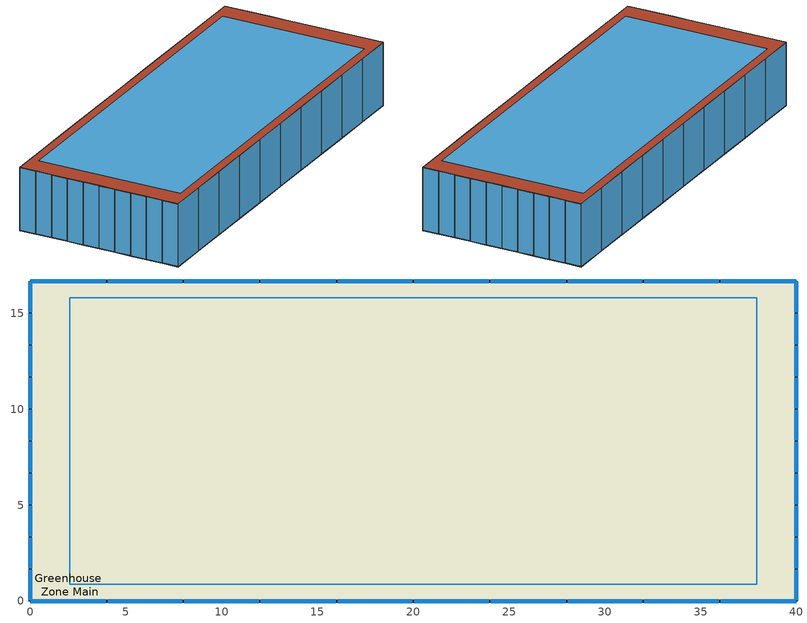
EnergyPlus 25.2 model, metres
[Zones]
Greenhouse Zone Main
 floor ground (Floor Construction): 0,0 0,1.67 4,1.67 4,0 z0; 36,0 36,1.67 40,1.67 40,0 z0; 36,15.03 36,16.7 40,16.7 40,15.03 z0; 0,1.67 0,3.34 4,3.34 4,1.67 z0; 4,1.67 4,3.34 8,3.34 8,1.67 z0; 8,1.67 8,3.34 12,3.34 12,1.67 z0; 12,1.67 12,3.34 16,3.34 16,1.67 z0; 16,1.67 16,3.34 20,3.34 20,1.67 z0; 20,1.67 20,3.34 24,3.34 24,1.67 z0; 24,1.67 24,3.34 28,3.34 28,1.67 z0; 28,1.67 28,3.34 32,3.34 32,1.67 z0; 32,1.67 32,3.34 36,3.34 36,1.67 z0; 4,0 4,1.67 8,1.67 8,0 z0; 36,1.67 36,3.34 40,3.34 40,1.67 z0; 0,3.34 0,5.01 4,5.01 4,3.34 z0; 4,3.34 4,5.01 8,5.01 8,3.34 z0; 8,3.34 8,5.01 12,5.01 12,3.34 z0; 12,3.34 12,5.01 16,5.01 16,3.34 z0; 16,3.34 16,5.01 20,5.01 20,3.34 z0; 20,3.34 20,5.01 24,5.01 24,3.34 z0; 24,3.34 24,5.01 28,5.01 28,3.34 z0; 28,3.34 28,5.01 32,5.01 32,3.34 z0; 32,3.34 32,5.01 36,5.01 36,3.34 z0; 8,0 8,1.67 12,1.67 12,0 z0; 36,3.34 36,5.01 40,5.01 40,3.34 z0; 0,5.01 0,6.68 4,6.68 4,5.01 z0; 4,5.01 4,6.68 8,6.68 8,5.01 z0; 8,5.01 8,6.68 12,6.68 12,5.01 z0; 12,5.01 12,6.68 16,6.68 16,5.01 z0; 16,5.01 16,6.68 20,6.68 20,5.01 z0; 20,5.01 20,6.68 24,6.68 24,5.01 z0; 24,5.01 24,6.68 28,6.68 28,5.01 z0; 28,5.01 28,6.68 32,6.68 32,5.01 z0; 32,5.01 32,6.68 36,6.68 36,5.01 z0; 12,0 12,1.67 16,1.67 16,0 z0; 36,5.01 36,6.68 40,6.68 40,5.01 z0; 0,6.68 0,8.35 4,8.35 4,6.68 z0; 4,6.68 4,8.35 8,8.35 8,6.68 z0; 8,6.68 8,8.35 12,8.35 12,6.68 z0; 12,6.68 12,8.35 16,8.35 16,6.68 z0; 16,6.68 16,8.35 20,8.35 20,6.68 z0; 20,6.68 20,8.35 24,8.35 24,6.68 z0; 24,6.68 24,8.35 28,8.35 28,6.68 z0; 28,6.68 28,8.35 32,8.35 32,6.68 z0; 32,6.68 32,8.35 36,8.35 36,6.68 z0; 16,0 16,1.67 20,1.67 20,0 z0; 36,6.68 36,8.35 40,8.35 40,6.68 z0; 0,8.35 0,10.02 4,10.02 4,8.35 z0; 4,8.35 4,10.02 8,10.02 8,8.35 z0; 8,8.35 8,10.02 12,10.02 12,8.35 z0; 12,8.35 12,10.02 16,10.02 16,8.35 z0; 16,8.35 16,10.02 20,10.02 20,8.35 z0; 20,8.35 20,10.02 24,10.02 24,8.35 z0; 24,8.35 24,10.02 28,10.02 28,8.35 z0; 28,8.35 28,10.02 32,10.02 32,8.35 z0; 32,8.35 32,10.02 36,10.02 36,8.35 z0; 20,0 20,1.67 24,1.67 24,0 z0; 36,8.35 36,10.02 40,10.02 40,8.35 z0; 0,10.02 0,11.69 4,11.69 4,10.02 z0; 4,10.02 4,11.69 8,11.69 8,10.02 z0; 8,10.02 8,11.69 12,11.69 12,10.02 z0; 12,10.02 12,11.69 16,11.69 16,10.02 z0; 16,10.02 16,11.69 20,11.69 20,10.02 z0; 20,10.02 20,11.69 24,11.69 24,10.02 z0; 24,10.02 24,11.69 28,11.69 28,10.02 z0; 28,10.02 28,11.69 32,11.69 32,10.02 z0; 32,10.02 32,11.69 36,11.69 36,10.02 z0; 24,0 24,1.67 28,1.67 28,0 z0; 36,10.02 36,11.69 40,11.69 40,10.02 z0; 0,11.69 0,13.36 4,13.36 4,11.69 z0; 4,11.69 4,13.36 8,13.36 8,11.69 z0; 8,11.69 8,13.36 12,13.36 12,11.69 z0; 12,11.69 12,13.36 16,13.36 16,11.69 z0; 16,11.69 16,13.36 20,13.36 20,11.69 z0; 20,11.69 20,13.36 24,13.36 24,11.69 z0; 24,11.69 24,13.36 28,13.36 28,11.69 z0; 28,11.69 28,13.36 32,13.36 32,11.69 z0; 32,11.69 32,13.36 36,13.36 36,11.69 z0; 28,0 28,1.67 32,1.67 32,0 z0; 36,11.69 36,13.36 40,13.36 40,11.69 z0; 0,13.36 0,15.03 4,15.03 4,13.36 z0; 4,13.36 4,15.03 8,15.03 8,13.36 z0; 8,13.36 8,15.03 12,15.03 12,13.36 z0; 12,13.36 12,15.03 16,15.03 16,13.36 z0; 16,13.36 16,15.03 20,15.03 20,13.36 z0; 20,13.36 20,15.03 24,15.03 24,13.36 z0; 24,13.36 24,15.03 28,15.03 28,13.36 z0; 28,13.36 28,15.03 32,15.03 32,13.36 z0; 32,13.36 32,15.03 36,15.03 36,13.36 z0; 32,0 32,1.67 36,1.67 36,0 z0; 36,13.36 36,15.03 40,15.03 40,13.36 z0; 0,15.03 0,16.7 4,16.7 4,15.03 z0; 4,15.03 4,16.7 8,16.7 8,15.03 z0; 8,15.03 8,16.7 12,16.7 12,15.03 z0; 12,15.03 12,16.7 16,16.7 16,15.03 z0; 16,15.03 16,16.7 20,16.7 20,15.03 z0; 20,15.03 20,16.7 24,16.7 24,15.03 z0; 24,15.03 24,16.7 28,16.7 28,15.03 z0; 28,15.03 28,16.7 32,16.7 32,15.03 z0; 32,15.03 32,16.7 36,16.7 36,15.03 z0
 wall outside (Wall Construction): 0,1.67 0,0 4,0 8,0 12,0 16,0 20,0 24,0 28,0 32,0 36,0 40,0 40,1.67 40,3.34 40,5.01 40,6.68 40,8.35 40,10.02 40,11.69 40,13.36 40,15.03 40,16.7 36,16.7 32,16.7 28,16.7 24,16.7 20,16.7 16,16.7 12,16.7 8,16.7 4,16.7 0,16.7 0,15.03 0,13.36 0,11.69 0,10.02 0,8.35 0,6.68 0,5.01 0,3.34 0,1.67 z0:6.5
 window (Window Construction Main): 0,1.62 0,0.05 / 0.05,0 3.95,0 / 0,3.29 0,1.72 / 3.95,16.7 0.05,16.7 / 0,4.96 0,3.39 / 0,6.63 0,5.06 / 0,8.3 0,6.73 / 0,9.97 0,8.4 / 0,11.64 0,10.07 / 0,13.31 0,11.74 / 0,14.98 0,13.41 / 0,16.65 0,15.08 / 4.05,0 7.95,0 / 7.95,16.7 4.05,16.7 / 8.05,0 11.95,0 / 11.95,16.7 8.05,16.7 / 12.05,0 15.95,0 / 15.95,16.7 12.05,16.7 / 16.05,0 19.95,0 / 19.95,16.7 16.05,16.7 / 20.05,0 23.95,0 / 23.95,16.7 20.05,16.7 / 24.05,0 27.95,0 / 27.95,16.7 24.05,16.7 / 28.05,0 31.95,0 / 31.95,16.7 28.05,16.7 / 32.05,0 35.95,0 / 35.95,16.7 32.05,16.7 / 40,0.05 40,1.62 / 36.05,0 39.95,0 / 40,1.72 40,3.29 / 40,15.08 40,16.65 / 40,3.39 40,4.96 / 40,5.06 40,6.63 / 40,6.73 40,8.3 / 40,8.4 40,9.97 / 40,10.07 40,11.64 / 40,11.74 40,13.31 / 40,13.41 40,14.98 / 39.95,16.7 36.05,16.7 z0.05:6.45
 roof outside (Wall Construction): 40,0 40,16.7 0,16.7 0,0 z6.5
 skylight (Roof Glazing Construction): 37.93,0.87 37.93,15.83 2.07,15.83 2.07,0.87 z6.5
[Building]
Building 1
[Material] Roughness=Smooth; Thermal Absorptance=0.9; Solar Absorptance=0.7; Visible Absorptance=0.7
Name | Thickness {m} | Conductivity {W/m-K} | Density {kg/m3} | Specific Heat {J/kg-K}
Floor Material | 0.1 | 1.3 | 2300 | 1400
Wall Material | 0.2 | 50 | 7850 | 500
[WindowMaterial:SimpleGlazingSystem] U-Factor {W/m2-K}=2.5; Visible Transmittance=0.8
Name | Solar Heat Gain Coefficient
Roof Glazing Material | 0.8
Window Material | 0.1
[Construction]
Floor Construction: Floor Material
Roof Glazing Construction: Roof Glazing Material
Wall Construction: Wall Material
Window Construction Main: Window Material
[Zone]
Greenhouse Zone Main: Multiplier=1; Part of Total Floor Area=Yes
[Space]
Greenhouse Space Main: Zone=Greenhouse Zone Main; Space Type=Greenhouse Type Main
[SpaceList]
Greenhouse Type Main: Greenhouse Space Main
[Lights]
Lights_Greenhouse Space Main: Zone or ZoneList or Space or SpaceList=Greenhouse Space Main; Schedule=Lights_Schedule; Design Level Calculation Method=Watts/Area; Watts per Floor Area {W/m2}=5; Fraction Replaceable=1
[ElectricEquipment]
PumpMotor_Greenhouse Space Main: Zone or ZoneList or Space or SpaceList=Greenhouse Space Main; Schedule=Pump_Schedule; Design Level Calculation Method=Watts/Area; Watts per Floor Area {W/m2}=5
[ZoneInfiltration:DesignFlowRate]
Infiltration_Greenhouse Space Main: Zone or ZoneList or Space or SpaceList=Greenhouse Space Main; Design Flow Rate Calculation Method=AirChanges/Hour; Air Changes per Hour {1/hr}=0.5; Density Basis=Outdoor
[Fan:ZoneExhaust]
ExhaustFan_Greenhouse Zone Main: Availability Schedule=Fan_Schedule; Fan Total Efficiency=0.6; Pressure Rise {Pa}=125; Maximum Flow Rate {m3/s}=0.5; System Availability Manager Coupling Mode=Decoupled
[Zone equipment]
Greenhouse Zone Main: ExhaustFan_Greenhouse Zone Main
[PhotovoltaicPerformance:Simple]
PV_Perf_0: Fraction of Surface Area with Active Solar Cells=0.95; Conversion Efficiency Input Mode=Fixed; Value for Cell Efficiency if Fixed=0.18
[Generator:Photovoltaic]
PV_Gen_0: Surface=Surface 101; Module Performance=PV_Perf_0; Heat Transfer Integration Mode=Decoupled; Number of Series Strings in Parallel=1; Number of Modules in Series=1
[ElectricLoadCenter:Inverter:Simple]
PV_Inverter: Inverter Efficiency=0.9
[ElectricLoadCenter:Storage:Simple]
Battery_Storage: Availability Schedule=Always On Discrete; Radiative Fraction for Zone Heat Gains=0; Nominal Energetic Efficiency for Charging=0.95; Nominal Discharging Energetic Efficiency=0.95; Maximum Storage Capacity {J}=18000000; Maximum Power for Discharging {W}=5000; Maximum Power for Charging {W}=5000; Initial State of Charge {J}=0
[ElectricLoadCenter:Distribution]
Electric Load Center: Generator List=Electric Load Center Generators; Generator Operation Scheme Type=TrackElectrical; Electrical Buss Type=DirectCurrentWithInverterDCStorage; Inverter=PV_Inverter; Electrical Storage Object=Battery_Storage; Storage Operation Scheme=TrackFacilityElectricDemandStoreExcessOnSite; Maximum Storage State of Charge Fraction=1; Minimum Storage State of Charge Fraction=0
[ElectricLoadCenter:Generators]
Electric Load Center Generators: Generator Name 1=PV_Gen_0; Generator Object Type 1=Generator:Photovoltaic
[Schedule:Day:Interval]
Schedule Day 1: No, 18:00, 0, 22:00, 1, 24:00, 0
Schedule Day 3: No, 06:00, 0, 07:00, 1, 18:00, 0, 19:00, 1, 24:00, 0
Schedule Day 2: No, 09:00, 0, 15:00, 1, 24:00, 0
[Schedule:Week:Daily]
Lights_Schedule Week Rule - Jan1-Dec31: Schedule Day 1, Schedule Day 1, Schedule Day 1, Schedule Day 1, Schedule Day 1, Schedule Day 1, Schedule Day 1, Schedule Day 1, Schedule Day 1, Schedule Day 1, Schedule Day 1, Schedule Day 1
Pump_Schedule Week Rule - Jan1-Dec31: Schedule Day 3, Schedule Day 3, Schedule Day 3, Schedule Day 3, Schedule Day 3, Schedule Day 3, Schedule Day 3, Schedule Day 3, Schedule Day 3, Schedule Day 3, Schedule Day 3, Schedule Day 3
Fan_Schedule Week Rule - Jan1-Dec31: Schedule Day 2, Schedule Day 2, Schedule Day 2, Schedule Day 2, Schedule Day 2, Schedule Day 2, Schedule Day 2, Schedule Day 2, Schedule Day 2, Schedule Day 2, Schedule Day 2, Schedule Day 2
[Schedule:Year]
Lights_Schedule: Lights_Schedule Week Rule - Jan1-Dec31, 1, 1, 12, 31
Pump_Schedule: Pump_Schedule Week Rule - Jan1-Dec31, 1, 1, 12, 31
Fan_Schedule: Fan_Schedule Week Rule - Jan1-Dec31, 1, 1, 12, 31
[Schedule:Constant]
Always On Discrete: Hourly Value=1
